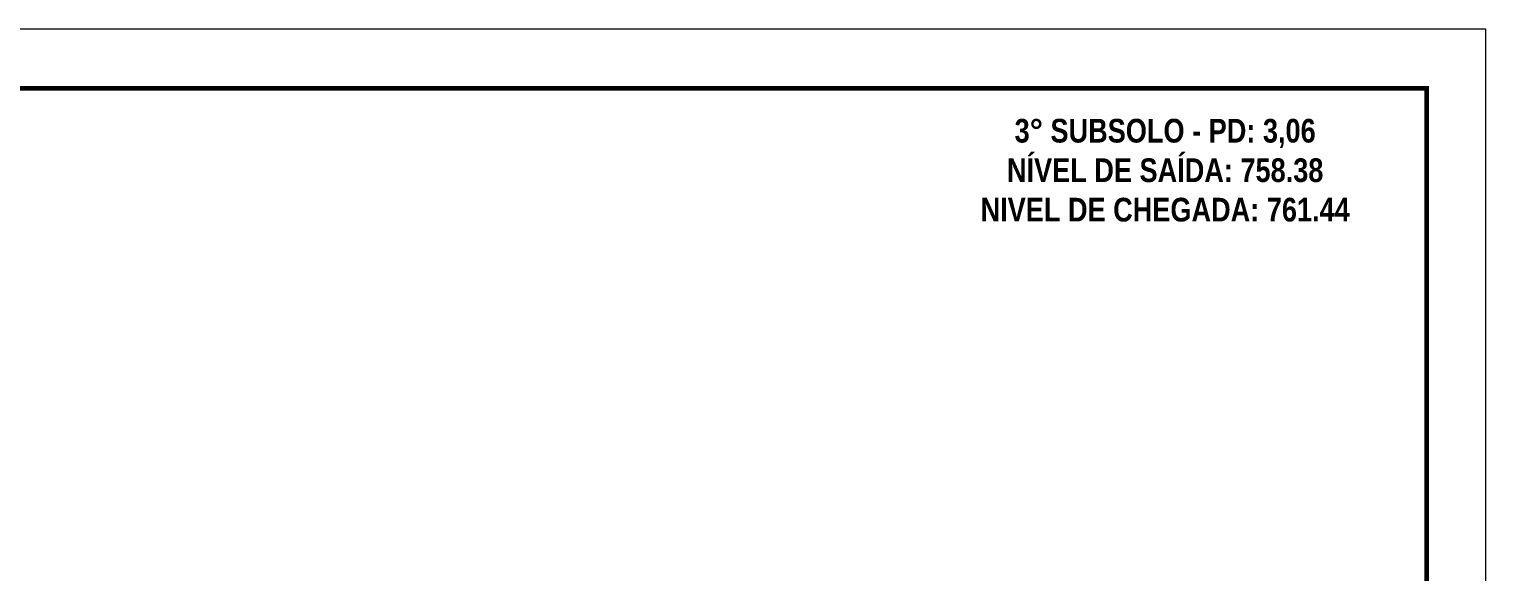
# Model space of a CAD drawing. Header units: millimetres. Extents: x 13777 to 27878, y -21631 to 6985.
# Drawn here: x 14914 to 15898, y 3172 to 3539 of the extents above; entities that cross this region are included whole.
import ezdxf

# ---------------------------------------------------------------- set-up
doc = ezdxf.new("R2010")
doc.units = ezdxf.units.MM
doc.linetypes.add('DASHED', pattern=[0.75, 0.5, -0.25])
doc.layers.add('Folhas', color=255, linetype='Continuous', lineweight=9)
doc.layers.add('SARRAFO DE PRESSAO', color=251, linetype='DASHED', lineweight=9)
doc.layers.add('NOMENCLATURA', color=7, linetype='Continuous')
doc.styles.add('ROMANC', font='techb___.ttf', dxfattribs={"height": 2.5})

# ---------------------------------------------------------------- blocks, each defined once
blk = doc.blocks.new('9999999999')
at = {"layer": 'Folhas'}
blk.add_lwpolyline([(98138.98, 34190.21), (99623.98, 34190.21), (99623.98, 35240.21), (98138.98, 35240.21)], close=True, dxfattribs=at)
at = {"layer": 'Folhas', "color": 30, "const_width": 3}
blk.add_lwpolyline([(98213.98, 34230.21), (99583.98, 34230.21), (99583.98, 35200.21), (98213.98, 35200.21)], close=True, dxfattribs=at)

msp = doc.modelspace()

# ---------------------------------------------------------------- block references
at = {"layer": 'SARRAFO DE PRESSAO', "color": 6, "linetype": 'ByBlock'}
msp.add_blockref('9999999999', (-83725.51, -31701.2), dxfattribs=at)

# ---------------------------------------------------------------- texts
at = {"layer": 'NOMENCLATURA', "color": 2, "insert": (15681.75, 3505.06), "char_height": 16, "attachment_point": 2, "style": 'ROMANC'}
msp.add_mtext_dynamic_manual_height_columns('\\P3° SUBSOLO - PD: 3,06\\PNÍVEL DE SAÍDA: 758.38\\PNIVEL DE CHEGADA: 761.44', width=300.2766, gutter_width=1, heights=[0], dxfattribs=at)

doc.saveas('drawing.dxf')
